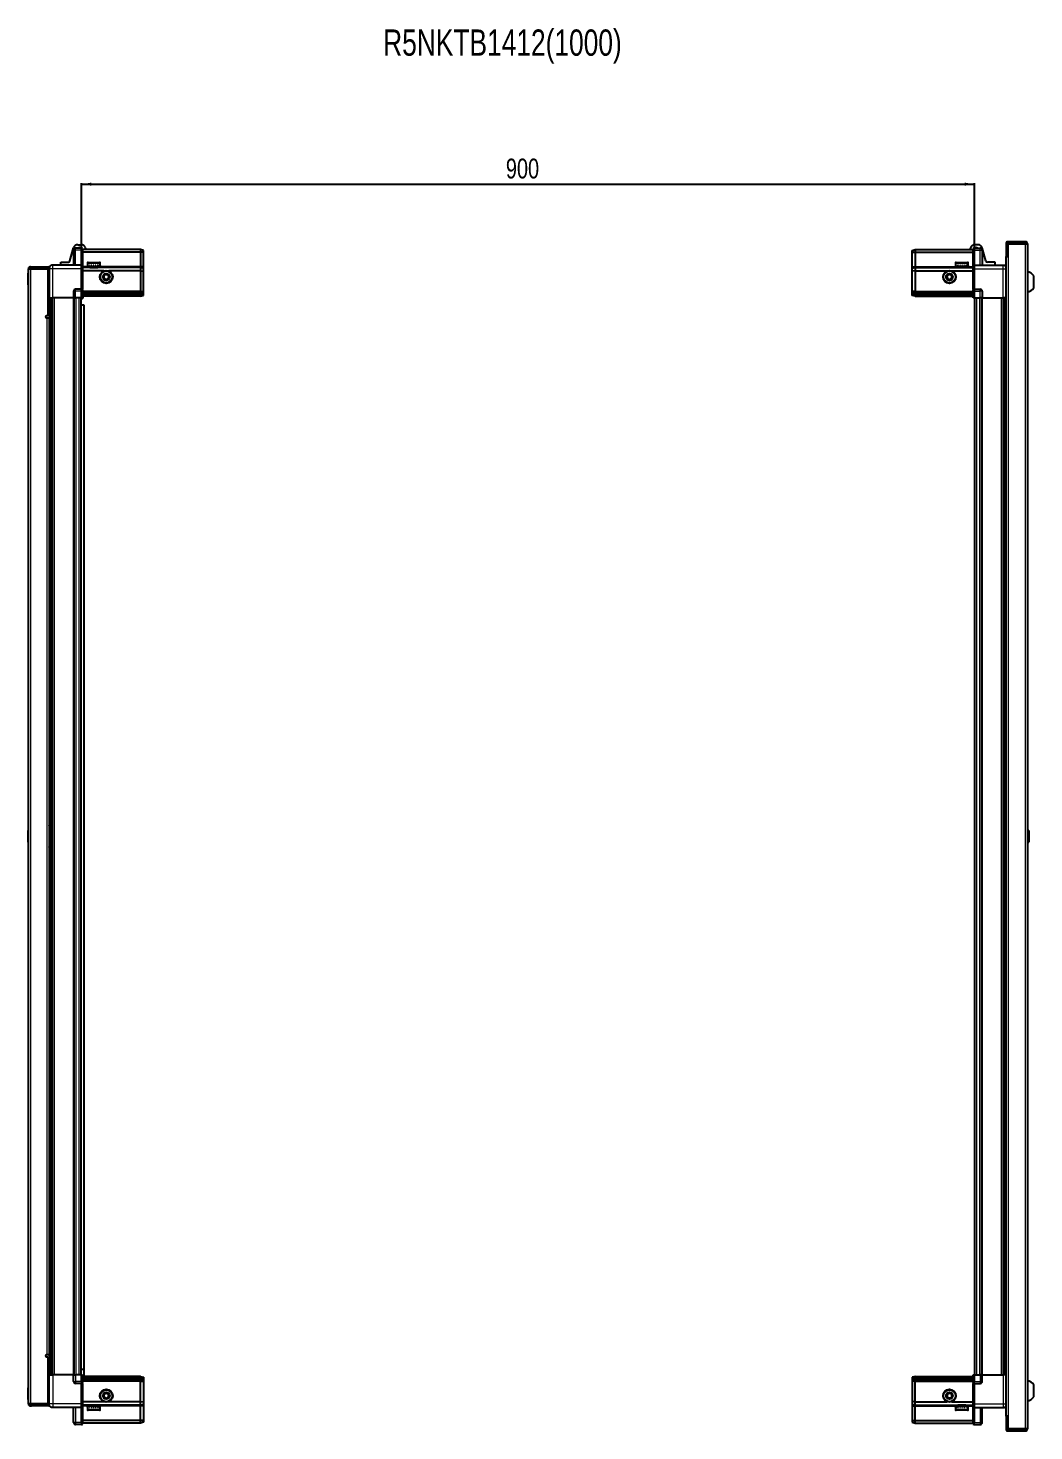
# Model space of a CAD drawing. Header units: millimetres. Extents: x 1219 to 5647, y -682 to 1991.
# Drawn here: x 3003 to 4016, y 577 to 1991 of the extents above; entities that cross this region are included whole.
import ezdxf

# ---------------------------------------------------------------- set-up
doc = ezdxf.new("R2010")
doc.units = ezdxf.units.MM
doc.layers.add('FORMAT', color=7, linetype='Continuous')
doc.styles.add('SLDTEXTSTYLE0', font='TXT', dxfattribs={"width": 0.75})
doc.dimstyles.new('SLDDIMSTYLE0', dxfattribs={"dimtxt": 20, "dimasz": 10, "dimexe": 0, "dimexo": 0.0625, "dimgap": 5, "dimtad": 2, "dimdec": 1, "dimrnd": 1e-09, "dimzin": 12, "dimdsep": 46, "dimtxsty": 'SLDTEXTSTYLE0', "dimsah": 1, "dimcen": 0.09, "dimadec": 0, "dimazin": 3, "dimtfac": 1, "dimtofl": 0, "dimtmove": 0, "dimatfit": 3, "dimfxl": 0, "dimfrac": 2, "dimtolj": 1, "dimtzin": 12, "dimarcsym": 0})

# ---------------------------------------------------------------- blocks, each defined once
blk = doc.blocks.new('_D_6')
at = {"layer": 'FORMAT'}
for p, q in [((3056.5, 1719.3), (3056.5, 1834.8)), ((3056.5, 1833.8), (3956.5, 1833.8)), ((3956.5, 1719.3), (3956.5, 1834.8))]:
    blk.add_line(p, q, dxfattribs=at)
for points in [[(3056.5, 1833.8), (3066.5, 1832.3), (3066.5, 1835.4)], [(3956.5, 1833.8), (3946.5, 1835.4), (3946.5, 1832.3)]]:
    blk.add_solid(points, dxfattribs=at)
at = {"layer": 'FORMAT', "insert": (3484.3, 1859.6), "char_height": 20, "attachment_point": 1, "style": 'SLDTEXTSTYLE0'}
blk.add_mtext('900', dxfattribs=at)

msp = doc.modelspace()

# ---------------------------------------------------------------- linework, layer by layer
at = {"color": 7, "linetype": 'Continuous', "lineweight": 25}
for p, q in [((3044.83, 1756.41), (3048.6, 1769.56)), ((3056.61, 1769.32), (3050.61, 1769.32)), ((3052.93, 1772.82), (3056.15, 1772.82)), ((3056.61, 1769.32), (3056.95, 1769.32)), ((3056.61, 1769.32), (3056.61, 1767.32)), ((3057.81, 1768.82), (3056.95, 1769.32)), ((3057.81, 1767.32), (3057.81, 1768.82)), ((3060.48, 1769.56), (3060.98, 1767.82)), ((3952.44, 1769.56), (3951.95, 1767.82)), ((3955.98, 1769.32), (3955.11, 1768.82)), ((3955.11, 1768.82), (3955.11, 1767.32)), ((3956.31, 1769.32), (3955.98, 1769.32)), ((3956.31, 1767.32), (3956.31, 1769.32)), ((3956.31, 1769.32), (3962.31, 1769.32)), ((3960, 1772.82), (3956.77, 1772.82)), ((3968.09, 1756.41), (3964.32, 1769.56)), ((3988.31, 1773.72), (3988.31, 1761.32)), ((3989.81, 1773.72), (3989.81, 1761.32)), ((3990.31, 1760.82), (3990.31, 1773.72)), ((3990.31, 1773.72), (4007.71, 1773.72)), ((4007.71, 1775.82), (3990.41, 1775.82)), ((4007.71, 1774.32), (3990.41, 1774.32)), ((4007.71, 1774.32), (4007.71, 1775.82)), ((4007.71, 1773.72), (4009.81, 1773.72)), ((4009.81, 1773.72), (4009.81, 578.92)), ((3035.66, 1752.32), (3035.66, 1755.32)), ((3035.66, 1755.32), (3043.39, 1755.32)), ((3048.61, 1767.32), (3048.61, 1752.32)), ((3056.61, 1752.52), (3056.61, 1767.32)), ((3056.61, 1752.52), (3056.61, 1767.32)), ((3116.11, 1767.82), (3057.81, 1767.82)), ((3057.81, 1767.32), (3057.81, 1752.52)), ((3116.11, 1765.32), (3057.81, 1765.32)), ((3062.61, 1754.22), (3062.61, 1751.82)), ((3063.41, 1755.02), (3070.58, 1755.02)), ((3070.58, 1755.02), (3074.81, 1755.02)), ((3075.61, 1751.82), (3075.61, 1754.22)), ((3116.11, 1767.82), (3116.11, 1765.32)), ((3119.11, 1767.02), (3116.11, 1767.82)), ((3116.11, 1765.32), (3116.11, 1750.82)), ((3119.11, 1765.17), (3116.11, 1765.32)), ((3119.11, 1765.17), (3119.11, 1767.02)), ((3119.11, 1750.82), (3119.11, 1765.17)), ((3893.81, 1767.02), (3896.81, 1767.82)), ((3893.81, 1765.17), (3893.81, 1767.02)), ((3893.81, 1765.17), (3896.81, 1765.32)), ((3893.81, 1750.82), (3893.81, 1765.17)), ((3896.81, 1767.82), (3896.81, 1765.32)), ((3896.81, 1767.82), (3955.11, 1767.82)), ((3896.81, 1765.32), (3896.81, 1750.82)), ((3896.81, 1765.32), (3955.11, 1765.32)), ((3937.31, 1754.22), (3937.31, 1751.32)), ((3938.11, 1755.02), (3949.51, 1755.02)), ((3950.31, 1751.32), (3950.31, 1754.22)), ((3955.11, 1752.52), (3955.11, 1767.32)), ((3956.31, 1767.32), (3956.31, 1752.52)), ((3964.31, 1767.32), (3964.31, 1752.32)), ((3977.26, 1755.32), (3969.53, 1755.32)), ((3977.26, 1752.32), (3977.26, 1755.32)), ((3988.21, 1760.82), (3988.21, 591.82)), ((3988.21, 1760.82), (3990.31, 1760.82)), ((3988.31, 1761.32), (3989.81, 1761.32)), ((3003.11, 1743.96), (3002.81, 1743.96)), ((3002.81, 1732.39), (3002.81, 1743.96)), ((3004.61, 1748.47), (3003.11, 1748.47)), ((3003.11, 1747.97), (3003.11, 1748.47)), ((3003.11, 604.67), (3003.11, 1747.97)), ((3005.21, 1749.07), (3005.21, 1750.57)), ((3005.21, 1750.57), (3006.11, 1750.57)), ((3005.21, 1749.07), (3006.11, 1749.07)), ((3005.21, 1748.57), (3022.61, 1748.57)), ((3006.11, 1749.07), (3006.11, 1750.57)), ((3006.11, 1750.57), (3022.61, 1750.57)), ((3006.11, 1749.07), (3022.61, 1749.07)), ((3022.61, 1749.07), (3022.61, 1750.57)), ((3024.11, 1748.57), (3022.61, 1748.57)), ((3022.61, 1748.57), (3022.61, 1701.07)), ((3024.11, 1748.32), (3024.11, 1719.32)), ((3056.61, 1752.32), (3027.61, 1752.32)), ((3056.61, 1752.32), (3056.61, 1752.52)), ((3056.61, 1752.32), (3057.81, 1752.32)), ((3056.61, 1748.32), (3056.61, 1752.32)), ((3056.61, 1728.02), (3056.61, 1748.32)), ((3057.81, 1752.52), (3057.81, 1752.32)), ((3057.81, 1752.32), (3057.81, 1748.32)), ((3116.11, 1749.82), (3057.81, 1749.82)), ((3057.81, 1748.32), (3057.81, 1728.02)), ((3079.11, 1746.32), (3057.81, 1746.32)), ((3062.61, 1751.82), (3062.61, 1751.32)), ((3062.61, 1751.32), (3062.75, 1751.32)), ((3062.94, 1751.82), (3062.75, 1751.82)), ((3062.75, 1751.82), (3062.75, 1751.32)), ((3062.75, 1751.32), (3062.94, 1751.32)), ((3062.94, 1751.82), (3062.94, 1751.32)), ((3062.94, 1751.32), (3063.46, 1751.32)), ((3063.86, 1751.82), (3063.46, 1751.82)), ((3063.46, 1751.82), (3063.46, 1751.32)), ((3063.46, 1751.32), (3063.86, 1751.32)), ((3063.86, 1751.82), (3063.86, 1751.32)), ((3063.86, 1751.32), (3064.73, 1751.32)), ((3064.71, 1751.32), (3064.71, 1751.22)), ((3064.71, 1751.22), (3073.51, 1751.22)), ((3065.31, 1751.82), (3064.73, 1751.82)), ((3064.73, 1751.82), (3064.73, 1751.32)), ((3064.73, 1751.32), (3065.31, 1751.32)), ((3065.11, 1750.82), (3065.8, 1750.34)), ((3065.11, 1750.82), (3070.14, 1750.82)), ((3065.8, 1750.34), (3065.11, 1749.86)), ((3065.11, 1749.86), (3065.11, 1749.82)), ((3065.11, 1749.86), (3070.14, 1749.86)), ((3065.31, 1751.82), (3065.31, 1751.32)), ((3065.31, 1751.32), (3066.43, 1751.32)), ((3065.8, 1750.34), (3069.96, 1750.34)), ((3067.12, 1751.82), (3066.43, 1751.82)), ((3066.43, 1751.82), (3066.43, 1751.32)), ((3066.43, 1751.32), (3067.12, 1751.32)), ((3067.12, 1751.82), (3067.12, 1751.32)), ((3067.12, 1751.32), (3068.39, 1751.32)), ((3069.13, 1751.82), (3068.39, 1751.82)), ((3068.39, 1751.82), (3068.39, 1751.32)), ((3068.39, 1751.32), (3068.63, 1751.32)), ((3068.63, 1751.82), (3068.63, 1751.32)), ((3069.12, 1751.82), (3069.12, 1751.32)), ((3069.12, 1751.32), (3069.13, 1751.32)), ((3069.13, 1751.82), (3069.13, 1751.32)), ((3069.13, 1751.32), (3070.43, 1751.32)), ((3069.96, 1750.34), (3072.42, 1750.34)), ((3070.14, 1750.82), (3073.11, 1750.82)), ((3070.14, 1749.86), (3073.11, 1749.86)), ((3071.14, 1751.82), (3070.43, 1751.82)), ((3070.43, 1751.82), (3070.43, 1751.32)), ((3070.48, 1751.82), (3070.48, 1751.32)), ((3070.48, 1751.32), (3071.14, 1751.32)), ((3071.14, 1751.82), (3071.14, 1751.32)), ((3071.14, 1751.32), (3072.33, 1751.32)), ((3072.95, 1751.82), (3072.33, 1751.82)), ((3072.33, 1751.82), (3072.33, 1751.32)), ((3072.33, 1751.32), (3072.95, 1751.32)), ((3072.42, 1750.34), (3073.11, 1750.82)), ((3073.11, 1749.86), (3072.42, 1750.34)), ((3072.95, 1751.82), (3072.95, 1751.32)), ((3072.95, 1751.32), (3073.92, 1751.32)), ((3073.11, 1749.82), (3073.11, 1749.86)), ((3073.51, 1751.22), (3073.51, 1751.32)), ((3074.38, 1751.82), (3073.92, 1751.82)), ((3073.92, 1751.82), (3073.92, 1751.32)), ((3073.92, 1751.32), (3074.38, 1751.32)), ((3074.38, 1751.82), (3074.38, 1751.32)), ((3074.38, 1751.32), (3075.03, 1751.32)), ((3075.3, 1751.82), (3075.03, 1751.82)), ((3075.03, 1751.82), (3075.03, 1751.32)), ((3075.03, 1751.32), (3075.3, 1751.32)), ((3075.3, 1751.82), (3075.3, 1751.32)), ((3075.3, 1751.32), (3075.57, 1751.32)), ((3075.61, 1751.82), (3075.57, 1751.82)), ((3075.57, 1751.82), (3075.57, 1751.32)), ((3075.57, 1751.32), (3075.61, 1751.32)), ((3075.61, 1751.82), (3075.61, 1751.32)), ((3116.11, 1746.32), (3084.11, 1746.32)), ((3116.11, 1750.82), (3116.11, 1749.82)), ((3116.11, 1749.82), (3116.11, 1746.32)), ((3119.11, 1749.02), (3116.11, 1749.82)), ((3116.11, 1746.32), (3116.11, 1725.82)), ((3116.11, 1746.32), (3119.11, 1745.99)), ((3119.11, 1749.02), (3119.11, 1750.82)), ((3119.11, 1745.99), (3119.11, 1749.02)), ((3119.11, 1725.82), (3119.11, 1745.99)), ((3893.81, 1749.02), (3893.81, 1750.82)), ((3893.81, 1749.02), (3896.81, 1749.82)), ((3893.81, 1745.99), (3893.81, 1749.02)), ((3896.81, 1746.32), (3893.81, 1745.99)), ((3893.81, 1725.82), (3893.81, 1745.99)), ((3896.81, 1750.82), (3896.81, 1749.82)), ((3896.81, 1749.82), (3896.81, 1746.32)), ((3896.81, 1749.82), (3955.11, 1749.82)), ((3896.81, 1746.32), (3896.81, 1725.82)), ((3896.81, 1746.32), (3928.81, 1746.32)), ((3933.81, 1746.32), (3955.11, 1746.32)), ((3937.31, 1751.32), (3937.35, 1751.32)), ((3937.47, 1751.82), (3937.35, 1751.82)), ((3937.35, 1751.82), (3937.35, 1751.32)), ((3937.35, 1751.32), (3937.47, 1751.32)), ((3937.47, 1751.82), (3937.47, 1751.32)), ((3937.47, 1751.32), (3937.88, 1751.32)), ((3938.22, 1751.82), (3937.88, 1751.82)), ((3937.88, 1751.82), (3937.88, 1751.32)), ((3937.88, 1751.32), (3938.22, 1751.32)), ((3938.22, 1751.82), (3938.22, 1751.32)), ((3938.22, 1751.32), (3938.99, 1751.32)), ((3939.52, 1751.82), (3938.99, 1751.82)), ((3938.99, 1751.82), (3938.99, 1751.32)), ((3938.99, 1751.32), (3939.52, 1751.32)), ((3939.41, 1751.32), (3939.41, 1751.22)), ((3939.41, 1751.22), (3948.21, 1751.22)), ((3939.52, 1751.82), (3939.52, 1751.32)), ((3939.52, 1751.32), (3940.57, 1751.32)), ((3939.81, 1750.82), (3940.5, 1750.34)), ((3939.81, 1750.82), (3947.81, 1750.82)), ((3940.5, 1750.34), (3939.81, 1749.86)), ((3939.81, 1749.86), (3939.81, 1749.82)), ((3939.81, 1749.86), (3947.81, 1749.86)), ((3940.5, 1750.34), (3947.12, 1750.34)), ((3941.23, 1751.82), (3940.57, 1751.82)), ((3940.57, 1751.82), (3940.57, 1751.32)), ((3940.57, 1751.32), (3941.23, 1751.32)), ((3941.23, 1751.82), (3941.23, 1751.32)), ((3941.23, 1751.32), (3942.47, 1751.32)), ((3943.2, 1751.82), (3942.47, 1751.82)), ((3942.47, 1751.82), (3942.47, 1751.32)), ((3942.47, 1751.32), (3942.91, 1751.32)), ((3942.91, 1751.82), (3942.91, 1751.32)), ((3943.2, 1751.82), (3943.2, 1751.32)), ((3943.2, 1751.32), (3944.5, 1751.32)), ((3945.23, 1751.82), (3944.5, 1751.82)), ((3944.5, 1751.82), (3944.5, 1751.32)), ((3944.77, 1751.82), (3944.77, 1751.32)), ((3944.77, 1751.32), (3945.23, 1751.32)), ((3945.23, 1751.82), (3945.23, 1751.32)), ((3945.23, 1751.32), (3946.47, 1751.32)), ((3947.12, 1751.82), (3946.47, 1751.82)), ((3946.47, 1751.82), (3946.47, 1751.32)), ((3946.47, 1751.32), (3947.12, 1751.32)), ((3947.12, 1751.82), (3947.12, 1751.32)), ((3947.12, 1751.32), (3948.17, 1751.32)), ((3947.12, 1750.34), (3947.81, 1750.82)), ((3947.81, 1749.86), (3947.12, 1750.34)), ((3947.81, 1749.82), (3947.81, 1749.86)), ((3948.69, 1751.82), (3948.17, 1751.82)), ((3948.17, 1751.82), (3948.17, 1751.32)), ((3948.17, 1751.32), (3948.69, 1751.32)), ((3948.21, 1751.22), (3948.21, 1751.32)), ((3948.69, 1751.82), (3948.69, 1751.32)), ((3948.69, 1751.32), (3949.45, 1751.32)), ((3949.78, 1751.82), (3949.45, 1751.82)), ((3949.45, 1751.82), (3949.45, 1751.32)), ((3949.45, 1751.32), (3949.78, 1751.32)), ((3949.78, 1751.82), (3949.78, 1751.32)), ((3949.78, 1751.32), (3950.17, 1751.32)), ((3950.28, 1751.82), (3950.17, 1751.82)), ((3950.17, 1751.82), (3950.17, 1751.32)), ((3950.17, 1751.32), (3950.28, 1751.32)), ((3950.28, 1751.82), (3950.28, 1751.32)), ((3950.28, 1751.32), (3950.31, 1751.32)), ((3955.11, 1752.32), (3955.11, 1752.52)), ((3956.31, 1752.32), (3955.11, 1752.32)), ((3955.11, 1748.32), (3955.11, 1752.32)), ((3955.11, 1728.02), (3955.11, 1748.32)), ((3956.31, 1752.52), (3956.31, 1752.32)), ((3956.31, 1752.32), (3956.31, 1748.32)), ((3956.31, 1752.32), (3985.31, 1752.32)), ((3956.31, 1748.32), (3956.31, 1728.02)), ((4016.41, 1729.32), (4016.41, 1741.32)), ((3002.81, 1732.39), (3003.11, 1732.39)), ((3048.61, 1725.82), (3048.61, 1719.32)), ((3056.61, 1727.82), (3050.61, 1727.82)), ((3056.61, 1727.82), (3056.61, 1728.02)), ((3056.61, 1727.82), (3056.61, 1725.82)), ((3056.61, 1727.82), (3057.81, 1727.82)), ((3056.61, 1719.32), (3056.61, 1725.82)), ((3056.61, 1719.32), (3056.61, 1725.82)), ((3056.95, 1719.32), (3056.95, 1725.82)), ((3057.81, 1728.02), (3057.81, 1727.82)), ((3057.81, 1727.15), (3057.81, 1727.82)), ((3057.81, 1727.15), (3057.81, 1719.32)), ((3116.11, 1725.82), (3116.11, 1724.82)), ((3119.11, 1724.02), (3119.11, 1725.82)), ((3893.81, 1724.02), (3893.81, 1725.82)), ((3896.81, 1725.82), (3896.81, 1724.82)), ((3955.11, 1727.82), (3955.11, 1728.02)), ((3956.31, 1727.82), (3955.11, 1727.82)), ((3955.11, 1727.82), (3955.11, 1727.15)), ((3955.11, 1719.32), (3955.11, 1727.15)), ((3955.98, 1725.82), (3955.98, 1719.32)), ((3956.31, 1728.02), (3956.31, 1727.82)), ((3956.31, 1725.82), (3956.31, 1727.82)), ((3956.31, 1727.82), (3962.31, 1727.82)), ((3956.31, 1725.82), (3956.31, 1727.82)), ((3956.31, 1725.82), (3956.31, 1719.32)), ((3964.31, 1725.82), (3964.31, 1719.32)), ((3022.61, 1722.07), (3024.11, 1722.07)), ((3024.11, 1719.32), (3022.61, 1719.32)), ((3024.76, 633.32), (3024.76, 1719.32)), ((3026.55, 1719.32), (3026.55, 633.32)), ((3026.59, 1719.32), (3026.59, 633.32)), ((3048.61, 1719.32), (3027.61, 1719.32)), ((3048.61, 1719.32), (3050.61, 1719.32)), ((3049.26, 633.32), (3049.26, 1719.32)), ((3056.61, 1719.32), (3050.61, 1719.32)), ((3056.46, 633.32), (3056.46, 1719.32)), ((3056.46, 1712.32), (3058.96, 1712.32)), ((3056.61, 1719.32), (3056.95, 1719.32)), ((3056.61, 1719.32), (3056.61, 1719.32)), ((3057.81, 1719.32), (3056.95, 1719.32)), ((3056.95, 1719.32), (3056.95, 1719.32)), ((3116.11, 1724.82), (3057.81, 1724.82)), ((3116.11, 1723.82), (3057.81, 1723.82)), ((3116.11, 1722.32), (3057.81, 1722.32)), ((3116.11, 1720.82), (3057.81, 1720.82)), ((3058.96, 1712.32), (3058.96, 638.82)), ((3116.11, 1724.82), (3116.11, 1723.82)), ((3116.11, 1724.82), (3119.11, 1724.02)), ((3116.11, 1723.82), (3116.11, 1722.32)), ((3116.11, 1723.82), (3119.11, 1723.28)), ((3116.11, 1722.32), (3119.11, 1722.78)), ((3116.11, 1722.32), (3116.11, 1720.82)), ((3116.11, 1720.82), (3119.11, 1721.63)), ((3119.11, 1723.28), (3119.11, 1724.02)), ((3119.11, 1722.78), (3119.11, 1723.28)), ((3119.11, 1721.63), (3119.11, 1722.78)), ((3896.81, 1724.82), (3893.81, 1724.02)), ((3893.81, 1723.28), (3893.81, 1724.02)), ((3896.81, 1723.82), (3893.81, 1723.28)), ((3893.81, 1722.78), (3893.81, 1723.28)), ((3893.81, 1721.63), (3893.81, 1722.78)), ((3896.81, 1722.32), (3893.81, 1722.78)), ((3896.81, 1720.82), (3893.81, 1721.63)), ((3896.81, 1724.82), (3896.81, 1723.82)), ((3896.81, 1724.82), (3955.11, 1724.82)), ((3896.81, 1723.82), (3896.81, 1722.32)), ((3896.81, 1723.82), (3955.11, 1723.82)), ((3896.81, 1722.32), (3955.11, 1722.32)), ((3896.81, 1722.32), (3896.81, 1720.82)), ((3896.81, 1720.82), (3955.11, 1720.82)), ((3955.98, 1719.32), (3955.11, 1719.32)), ((3956.31, 1719.32), (3955.98, 1719.32)), ((3956.31, 1719.32), (3962.31, 1719.32)), ((3956.46, 1719.32), (3956.46, 633.32)), ((3964.31, 1719.32), (3962.31, 1719.32)), ((3963.66, 1719.32), (3963.66, 633.32)), ((3964.31, 1719.32), (3985.31, 1719.32)), ((3986.33, 633.32), (3986.33, 1719.32)), ((3986.37, 633.32), (3986.37, 1719.32)), ((3988.16, 1719.32), (3988.16, 633.32)), ((3022.61, 1701.07), (3021.26, 1701.07)), ((3021.26, 1699.07), (3022.01, 1699.07)), ((3022.01, 1699.07), (3024.11, 1699.07)), ((3024.11, 1699.07), (3024.11, 653.57)), ((3003.11, 1182.11), (3002.81, 1182.11)), ((3002.81, 1170.54), (3002.81, 1182.11)), ((3024.61, 1185.82), (3024.61, 1166.82)), ((4010.8, 1182.11), (4009.81, 1181.12)), ((4011.31, 1182.11), (4010.8, 1182.11)), ((4010.8, 1182.11), (4010.8, 1170.54)), ((4011.31, 1182.11), (4011.31, 1170.54)), ((3002.81, 1170.54), (3003.11, 1170.54)), ((4009.81, 1171.52), (4010.8, 1170.54)), ((4010.8, 1170.54), (4011.31, 1170.54)), ((3022.01, 653.57), (3021.26, 653.57)), ((3021.26, 651.57), (3022.61, 651.57)), ((3024.11, 653.57), (3022.01, 653.57)), ((3022.61, 651.57), (3022.61, 604.07)), ((3058.96, 638.82), (3056.46, 638.82)), ((3058.96, 638.82), (3058.96, 631.82)), ((3024.11, 633.32), (3022.61, 633.32)), ((3024.11, 630.57), (3022.61, 630.57)), ((3024.11, 604.32), (3024.11, 633.32)), ((3048.61, 633.32), (3027.61, 633.32)), ((3048.61, 626.82), (3048.61, 633.32)), ((3048.61, 633.32), (3050.61, 633.32)), ((3056.61, 633.32), (3050.61, 633.32)), ((3056.61, 624.82), (3050.61, 624.82)), ((3056.61, 626.82), (3056.61, 633.32)), ((3056.61, 633.32), (3056.95, 633.32)), ((3056.61, 626.82), (3056.61, 624.82)), ((3056.61, 626.82), (3056.61, 624.82)), ((3056.61, 624.82), (3057.81, 624.82)), ((3056.61, 624.62), (3056.61, 624.82)), ((3056.61, 604.32), (3056.61, 624.62)), ((3056.95, 626.82), (3056.95, 633.32)), ((3056.95, 633.32), (3057.81, 633.32)), ((3057.81, 633.32), (3057.81, 625.5)), ((3116.11, 631.82), (3057.81, 631.82)), ((3116.11, 630.32), (3057.81, 630.32)), ((3116.11, 628.82), (3057.81, 628.82)), ((3116.11, 627.82), (3057.81, 627.82)), ((3057.81, 624.82), (3057.81, 625.5)), ((3057.81, 624.82), (3057.81, 624.62)), ((3057.81, 624.62), (3057.81, 604.32)), ((3116.11, 630.32), (3116.11, 631.82)), ((3116.11, 631.82), (3119.11, 631.02)), ((3116.11, 628.82), (3116.11, 630.32)), ((3116.11, 630.32), (3119.11, 629.87)), ((3116.11, 628.82), (3119.11, 629.37)), ((3116.11, 627.82), (3116.11, 628.82)), ((3116.11, 627.82), (3119.11, 628.63)), ((3116.11, 626.82), (3116.11, 627.82)), ((3116.11, 606.32), (3116.11, 626.82)), ((3119.11, 631.02), (3119.11, 629.87)), ((3119.11, 629.87), (3119.11, 629.37)), ((3119.11, 629.37), (3119.11, 628.63)), ((3119.11, 628.63), (3119.11, 626.82)), ((3119.11, 626.82), (3119.11, 606.66)), ((3896.81, 631.82), (3893.81, 631.02)), ((3893.81, 631.02), (3893.81, 629.87)), ((3896.81, 630.32), (3893.81, 629.87)), ((3893.81, 629.87), (3893.81, 629.37)), ((3896.81, 628.82), (3893.81, 629.37)), ((3893.81, 629.37), (3893.81, 628.63)), ((3896.81, 627.82), (3893.81, 628.63)), ((3893.81, 628.63), (3893.81, 626.82)), ((3893.81, 626.82), (3893.81, 606.66)), ((3896.81, 630.32), (3896.81, 631.82)), ((3896.81, 631.82), (3955.11, 631.82)), ((3896.81, 628.82), (3896.81, 630.32)), ((3896.81, 630.32), (3955.11, 630.32)), ((3896.81, 628.82), (3955.11, 628.82)), ((3896.81, 627.82), (3896.81, 628.82)), ((3896.81, 627.82), (3955.11, 627.82)), ((3896.81, 626.82), (3896.81, 627.82)), ((3896.81, 606.32), (3896.81, 626.82)), ((3955.11, 625.5), (3955.11, 633.32)), ((3955.11, 633.32), (3955.98, 633.32)), ((3955.11, 625.5), (3955.11, 624.82)), ((3956.31, 624.82), (3955.11, 624.82)), ((3955.11, 624.62), (3955.11, 624.82)), ((3955.11, 604.32), (3955.11, 624.62)), ((3955.98, 633.32), (3955.98, 633.32)), ((3955.98, 633.32), (3955.98, 626.82)), ((3956.31, 633.32), (3955.98, 633.32)), ((3956.31, 633.32), (3956.31, 626.82)), ((3956.31, 633.32), (3956.31, 633.32)), ((3956.31, 633.32), (3956.31, 626.82)), ((3956.31, 633.32), (3962.31, 633.32)), ((3956.31, 624.82), (3956.31, 626.82)), ((3956.31, 624.82), (3956.31, 624.62)), ((3956.31, 624.82), (3962.31, 624.82)), ((3956.31, 624.62), (3956.31, 604.32)), ((3964.31, 633.32), (3962.31, 633.32)), ((3964.31, 626.82), (3964.31, 633.32)), ((3964.31, 633.32), (3985.31, 633.32)), ((4016.41, 611.32), (4016.41, 623.32)), ((3003.11, 620.26), (3002.81, 620.26)), ((3002.81, 610.58), (3002.81, 620.26)), ((3002.81, 608.69), (3002.81, 610.58)), ((3002.81, 608.69), (3003.11, 608.69)), ((3003.11, 604.17), (3003.11, 604.67)), ((3004.61, 604.17), (3003.11, 604.17)), ((3022.61, 604.07), (3005.21, 604.07)), ((3005.21, 603.57), (3005.21, 602.07)), ((3005.21, 603.57), (3006.11, 603.57)), ((3005.21, 602.07), (3006.11, 602.07)), ((3006.11, 603.57), (3006.11, 602.07)), ((3022.61, 603.57), (3006.11, 603.57)), ((3022.61, 602.07), (3006.11, 602.07)), ((3022.61, 604.07), (3024.11, 604.07)), ((3022.61, 603.57), (3022.61, 602.07)), ((3056.61, 600.32), (3027.61, 600.32)), ((3048.61, 585.32), (3048.61, 600.32)), ((3056.61, 600.32), (3056.61, 604.32)), ((3056.61, 600.32), (3057.81, 600.32)), ((3056.61, 600.12), (3056.61, 600.32)), ((3056.61, 585.32), (3056.61, 600.12)), ((3079.11, 606.32), (3057.81, 606.32)), ((3057.81, 604.32), (3057.81, 600.32)), ((3116.11, 602.82), (3057.81, 602.82)), ((3057.81, 600.32), (3057.81, 600.12)), ((3057.81, 600.12), (3057.81, 585.32)), ((3062.61, 601.32), (3062.61, 598.42)), ((3062.71, 601.32), (3062.61, 601.32)), ((3062.71, 600.82), (3062.71, 601.32)), ((3062.87, 601.32), (3062.71, 601.32)), ((3062.71, 600.82), (3062.87, 600.82)), ((3062.87, 600.82), (3062.87, 601.32)), ((3063.36, 601.32), (3062.87, 601.32)), ((3063.36, 600.82), (3063.36, 601.32)), ((3063.75, 601.32), (3063.36, 601.32)), ((3063.36, 600.82), (3063.75, 600.82)), ((3063.56, 597.62), (3063.41, 597.62)), ((3074.81, 597.62), (3063.56, 597.62)), ((3063.75, 600.82), (3063.75, 601.32)), ((3064.58, 601.32), (3063.75, 601.32)), ((3064.58, 600.82), (3064.58, 601.32)), ((3065.14, 601.32), (3064.58, 601.32)), ((3064.58, 600.82), (3065.14, 600.82)), ((3064.71, 601.42), (3064.71, 601.32)), ((3070.11, 601.42), (3064.71, 601.42)), ((3065.11, 602.82), (3065.11, 602.79)), ((3065.11, 602.79), (3065.8, 602.31)), ((3065.22, 602.79), (3065.11, 602.79)), ((3065.8, 602.31), (3065.11, 601.82)), ((3065.22, 601.82), (3065.11, 601.82)), ((3065.14, 600.82), (3065.14, 601.32)), ((3066.25, 601.32), (3065.14, 601.32)), ((3073.11, 602.79), (3065.22, 602.79)), ((3073.11, 601.82), (3065.22, 601.82)), ((3065.89, 602.31), (3065.8, 602.31)), ((3072.42, 602.31), (3065.89, 602.31)), ((3066.25, 600.82), (3066.25, 601.32)), ((3066.93, 601.32), (3066.25, 601.32)), ((3066.25, 600.82), (3066.93, 600.82)), ((3066.93, 600.82), (3066.93, 601.32)), ((3068.19, 601.32), (3066.93, 601.32)), ((3068.19, 600.82), (3068.19, 601.32)), ((3068.49, 601.32), (3068.19, 601.32)), ((3068.19, 600.82), (3068.93, 600.82)), ((3068.49, 600.82), (3068.49, 601.32)), ((3068.93, 600.82), (3068.93, 601.32)), ((3070.22, 601.32), (3068.93, 601.32)), ((3073.51, 601.42), (3070.11, 601.42)), ((3070.22, 600.82), (3070.22, 601.32)), ((3070.22, 600.82), (3070.94, 600.82)), ((3070.35, 600.82), (3070.35, 601.32)), ((3070.94, 601.32), (3070.35, 601.32)), ((3070.94, 600.82), (3070.94, 601.32)), ((3072.15, 601.32), (3070.94, 601.32)), ((3072.15, 600.82), (3072.15, 601.32)), ((3072.78, 601.32), (3072.15, 601.32)), ((3072.15, 600.82), (3072.78, 600.82)), ((3072.42, 602.31), (3073.11, 602.79)), ((3073.11, 601.82), (3072.42, 602.31)), ((3072.78, 600.82), (3072.78, 601.32)), ((3073.78, 601.32), (3072.78, 601.32)), ((3073.11, 602.79), (3073.11, 602.82)), ((3073.51, 601.32), (3073.51, 601.42)), ((3073.78, 600.82), (3073.78, 601.32)), ((3074.26, 601.32), (3073.78, 601.32)), ((3073.78, 600.82), (3074.26, 600.82)), ((3074.26, 600.82), (3074.26, 601.32)), ((3074.95, 601.32), (3074.26, 601.32)), ((3074.95, 600.82), (3074.95, 601.32)), ((3075.23, 601.32), (3074.95, 601.32)), ((3074.95, 600.82), (3075.23, 600.82)), ((3075.23, 600.82), (3075.23, 601.32)), ((3075.55, 601.32), (3075.23, 601.32)), ((3075.55, 600.82), (3075.55, 601.32)), ((3075.61, 601.32), (3075.55, 601.32)), ((3075.55, 600.82), (3075.61, 600.82)), ((3075.61, 598.42), (3075.61, 601.32)), ((3075.61, 600.82), (3075.61, 601.32)), ((3075.61, 601.32), (3075.61, 601.32)), ((3116.11, 606.32), (3084.11, 606.32)), ((3116.11, 606.32), (3119.11, 606.66)), ((3116.11, 602.82), (3116.11, 606.32)), ((3119.11, 603.63), (3116.11, 602.82)), ((3116.11, 601.82), (3116.11, 602.82)), ((3116.11, 587.32), (3116.11, 601.82)), ((3119.11, 606.66), (3119.11, 603.63)), ((3119.11, 603.63), (3119.11, 601.82)), ((3119.11, 601.82), (3119.11, 587.48)), ((3896.81, 606.32), (3893.81, 606.66)), ((3893.81, 606.66), (3893.81, 603.63)), ((3893.81, 603.63), (3896.81, 602.82)), ((3893.81, 603.63), (3893.81, 601.82)), ((3893.81, 601.82), (3893.81, 587.48)), ((3896.81, 606.32), (3928.81, 606.32)), ((3896.81, 602.82), (3896.81, 606.32)), ((3896.81, 602.82), (3955.11, 602.82)), ((3896.81, 601.82), (3896.81, 602.82)), ((3896.81, 587.32), (3896.81, 601.82)), ((3933.81, 606.32), (3955.11, 606.32)), ((3937.31, 601.32), (3937.31, 598.42)), ((3937.33, 601.32), (3937.31, 601.32)), ((3937.33, 600.82), (3937.33, 601.32)), ((3937.43, 601.32), (3937.33, 601.32)), ((3937.33, 600.82), (3937.43, 600.82)), ((3937.43, 600.82), (3937.43, 601.32)), ((3937.8, 601.32), (3937.43, 601.32)), ((3937.8, 600.82), (3937.8, 601.32)), ((3938.12, 601.32), (3937.8, 601.32)), ((3937.8, 600.82), (3938.12, 600.82)), ((3949.51, 597.62), (3938.11, 597.62)), ((3938.12, 600.82), (3938.12, 601.32)), ((3938.86, 601.32), (3938.12, 601.32)), ((3938.86, 600.82), (3938.86, 601.32)), ((3939.37, 601.32), (3938.86, 601.32)), ((3938.86, 600.82), (3939.37, 600.82)), ((3939.37, 600.82), (3939.37, 601.32)), ((3940.4, 601.32), (3939.37, 601.32)), ((3939.41, 601.42), (3939.41, 601.32)), ((3948.21, 601.42), (3939.41, 601.42)), ((3939.81, 602.82), (3939.81, 602.79)), ((3939.81, 602.79), (3940.5, 602.31)), ((3947.81, 602.79), (3939.81, 602.79)), ((3940.5, 602.31), (3939.81, 601.82)), ((3947.81, 601.82), (3939.81, 601.82)), ((3940.4, 600.82), (3940.4, 601.32)), ((3941.05, 601.32), (3940.4, 601.32)), ((3940.4, 600.82), (3941.05, 600.82)), ((3947.12, 602.31), (3940.5, 602.31)), ((3941.05, 600.82), (3941.05, 601.32)), ((3942.28, 601.32), (3941.05, 601.32)), ((3942.28, 600.82), (3942.28, 601.32)), ((3942.77, 601.32), (3942.28, 601.32)), ((3942.28, 600.82), (3943, 600.82)), ((3942.77, 600.82), (3942.77, 601.32)), ((3943, 600.82), (3943, 601.32)), ((3944.3, 601.32), (3943, 601.32)), ((3944.3, 600.82), (3944.3, 601.32)), ((3944.3, 600.82), (3945.04, 600.82)), ((3944.64, 600.82), (3944.64, 601.32)), ((3945.04, 601.32), (3944.64, 601.32)), ((3945.04, 600.82), (3945.04, 601.32)), ((3946.28, 601.32), (3945.04, 601.32)), ((3946.28, 600.82), (3946.28, 601.32)), ((3946.95, 601.32), (3946.28, 601.32)), ((3946.28, 600.82), (3946.95, 600.82)), ((3946.95, 600.82), (3946.95, 601.32)), ((3948.02, 601.32), (3946.95, 601.32)), ((3947.12, 602.31), (3947.81, 602.79)), ((3947.81, 601.82), (3947.12, 602.31)), ((3947.81, 602.79), (3947.81, 602.82)), ((3948.02, 600.82), (3948.02, 601.32)), ((3948.55, 601.32), (3948.02, 601.32)), ((3948.02, 600.82), (3948.55, 600.82)), ((3948.21, 601.32), (3948.21, 601.42)), ((3948.55, 600.82), (3948.55, 601.32)), ((3949.34, 601.32), (3948.55, 601.32)), ((3949.34, 600.82), (3949.34, 601.32)), ((3949.7, 601.32), (3949.34, 601.32)), ((3949.34, 600.82), (3949.7, 600.82)), ((3949.7, 600.82), (3949.7, 601.32)), ((3950.13, 601.32), (3949.7, 601.32)), ((3950.13, 600.82), (3950.13, 601.32)), ((3950.26, 601.32), (3950.13, 601.32)), ((3950.13, 600.82), (3950.26, 600.82)), ((3950.26, 600.82), (3950.26, 601.32)), ((3950.31, 601.32), (3950.26, 601.32)), ((3950.31, 598.42), (3950.31, 601.32)), ((3955.11, 600.32), (3955.11, 604.32)), ((3956.31, 600.32), (3955.11, 600.32)), ((3955.11, 600.12), (3955.11, 600.32)), ((3955.11, 585.32), (3955.11, 600.12)), ((3956.31, 604.32), (3956.31, 600.32)), ((3956.31, 600.32), (3956.31, 600.12)), ((3956.31, 600.32), (3985.31, 600.32)), ((3956.31, 600.12), (3956.31, 585.32)), ((3956.31, 600.12), (3956.31, 585.32)), ((3964.31, 585.32), (3964.31, 600.32)), ((3056.61, 583.32), (3050.61, 583.32)), ((3056.61, 585.32), (3056.61, 583.32)), ((3056.61, 583.32), (3056.95, 583.32)), ((3056.61, 583.32), (3056.61, 583.32)), ((3056.61, 583.32), (3056.95, 583.32)), ((3056.95, 583.32), (3057.81, 583.82)), ((3056.95, 583.32), (3057.81, 583.82)), ((3116.11, 587.32), (3057.81, 587.32)), ((3057.81, 583.82), (3057.81, 585.32)), ((3116.11, 584.82), (3057.81, 584.82)), ((3119.11, 587.48), (3116.11, 587.32)), ((3116.11, 584.82), (3116.11, 587.32)), ((3119.11, 585.63), (3116.11, 584.82)), ((3119.11, 587.48), (3119.11, 585.63)), ((3893.81, 587.48), (3896.81, 587.32)), ((3893.81, 587.48), (3893.81, 585.63)), ((3893.81, 585.63), (3896.81, 584.82)), ((3896.81, 587.32), (3955.11, 587.32)), ((3896.81, 584.82), (3896.81, 587.32)), ((3896.81, 584.82), (3955.11, 584.82)), ((3955.11, 585.32), (3955.11, 583.82)), ((3955.11, 583.82), (3955.98, 583.32)), ((3956.31, 583.32), (3955.98, 583.32)), ((3956.31, 583.32), (3956.31, 585.32)), ((3956.31, 583.32), (3962.31, 583.32)), ((3990.31, 591.82), (3988.21, 591.82)), ((3988.31, 591.32), (3989.81, 591.32)), ((3988.31, 591.32), (3988.31, 578.92)), ((3989.81, 591.32), (3989.81, 578.92)), ((3990.31, 578.92), (3990.31, 591.82)), ((4007.71, 578.92), (3990.31, 578.92)), ((3990.41, 578.32), (4007.71, 578.32)), ((3990.41, 576.82), (4007.71, 576.82)), ((4009.81, 578.92), (4007.71, 578.92)), ((4007.71, 578.32), (4007.71, 576.82))]:
    msp.add_line(p, q, dxfattribs=at)
at = {"color": 8, "linetype": 'Continuous', "lineweight": 18}
for p, q in [((3050.61, 1767.32), (3050.61, 1769.32)), ((3962.31, 1767.32), (3962.31, 1769.32)), ((3989.81, 1773.72), (3988.31, 1773.72)), ((3990.41, 1774.32), (3990.41, 1775.82)), ((4007.71, 1773.72), (4007.71, 578.92)), ((3050.61, 1767.32), (3048.61, 1767.32)), ((3050.61, 1752.32), (3050.61, 1767.32)), ((3056.61, 1767.32), (3050.61, 1767.32)), ((3056.61, 1767.32), (3057.81, 1767.32)), ((3062.61, 1754.22), (3070.78, 1754.22)), ((3070.78, 1754.22), (3075.61, 1754.22)), ((3937.31, 1754.22), (3950.31, 1754.22)), ((3956.31, 1767.32), (3955.11, 1767.32)), ((3956.31, 1767.32), (3962.31, 1767.32)), ((3962.31, 1752.32), (3962.31, 1767.32)), ((3962.31, 1767.32), (3964.31, 1767.32)), ((3990.31, 1760.82), (3990.31, 591.82)), ((3005.21, 1748.57), (3005.21, 604.07)), ((3027.61, 1719.32), (3027.61, 1748.32)), ((3056.61, 1748.32), (3027.61, 1748.32)), ((3056.61, 1752.52), (3057.81, 1752.52)), ((3056.61, 1748.32), (3057.81, 1748.32)), ((3065.11, 1750.82), (3057.81, 1750.82)), ((3116.11, 1750.82), (3073.11, 1750.82)), ((3119.11, 1750.82), (3116.11, 1750.82)), ((3893.81, 1750.82), (3896.81, 1750.82)), ((3896.81, 1750.82), (3939.81, 1750.82)), ((3947.81, 1750.82), (3955.11, 1750.82)), ((3955.11, 1752.52), (3956.31, 1752.52)), ((3956.31, 1748.32), (3955.11, 1748.32)), ((3956.31, 1748.32), (3985.31, 1748.32)), ((3985.31, 1719.32), (3985.31, 1748.32)), ((3048.61, 1725.82), (3050.61, 1725.82)), ((3050.61, 1725.82), (3050.61, 1727.82)), ((3050.61, 1719.32), (3050.61, 1725.82)), ((3056.61, 1725.82), (3050.61, 1725.82)), ((3056.61, 1728.02), (3057.81, 1728.02)), ((3056.61, 1725.82), (3056.95, 1725.82)), ((3116.11, 1725.82), (3057.81, 1725.82)), ((3116.11, 1725.82), (3119.11, 1725.82)), ((3896.81, 1725.82), (3893.81, 1725.82)), ((3896.81, 1725.82), (3955.11, 1725.82)), ((3955.11, 1728.02), (3956.31, 1728.02)), ((3956.31, 1725.82), (3955.98, 1725.82)), ((3956.31, 1725.82), (3962.31, 1725.82)), ((3962.31, 1725.82), (3962.31, 1727.82)), ((3962.31, 1719.32), (3962.31, 1725.82)), ((3964.31, 1725.82), (3962.31, 1725.82)), ((3024.11, 1699.07), (3024.11, 1719.32)), ((3025.35, 1719.32), (3025.35, 633.32)), ((3027.79, 633.32), (3027.79, 1719.32)), ((3029.21, 1719.32), (3029.21, 633.32)), ((3048.61, 633.32), (3048.61, 1719.32)), ((3051.26, 633.32), (3051.26, 1719.32)), ((3054.46, 633.32), (3054.46, 1719.32)), ((3056.61, 1719.32), (3056.95, 1719.32)), ((3958.46, 1719.32), (3958.46, 633.32)), ((3961.66, 1719.32), (3961.66, 633.32)), ((3964.31, 1719.32), (3964.31, 633.32)), ((3983.71, 633.32), (3983.71, 1719.32)), ((3985.13, 1719.32), (3985.13, 633.32)), ((3987.58, 633.32), (3987.58, 1719.32)), ((3022.01, 653.57), (3022.01, 1699.07)), ((3024.11, 633.32), (3024.11, 653.57)), ((3027.61, 633.32), (3027.61, 604.32)), ((3048.61, 626.82), (3050.61, 626.82)), ((3050.61, 633.32), (3050.61, 626.82)), ((3050.61, 626.82), (3050.61, 624.82)), ((3056.61, 626.82), (3050.61, 626.82)), ((3056.61, 626.82), (3056.95, 626.82)), ((3057.81, 624.62), (3056.61, 624.62)), ((3116.11, 626.82), (3057.81, 626.82)), ((3116.11, 626.82), (3119.11, 626.82)), ((3896.81, 626.82), (3893.81, 626.82)), ((3896.81, 626.82), (3955.11, 626.82)), ((3956.31, 624.62), (3955.11, 624.62)), ((3956.31, 633.32), (3955.98, 633.32)), ((3956.31, 626.82), (3955.98, 626.82)), ((3956.31, 626.82), (3962.31, 626.82)), ((3962.31, 633.32), (3962.31, 626.82)), ((3964.31, 626.82), (3962.31, 626.82)), ((3962.31, 626.82), (3962.31, 624.82)), ((3985.31, 633.32), (3985.31, 604.32)), ((3056.61, 604.32), (3027.61, 604.32)), ((3050.61, 600.32), (3050.61, 585.32)), ((3056.61, 604.32), (3057.81, 604.32)), ((3057.81, 600.12), (3056.61, 600.12)), ((3065.11, 601.82), (3057.81, 601.82)), ((3062.78, 598.42), (3062.61, 598.42)), ((3075.61, 598.42), (3062.78, 598.42)), ((3116.11, 601.82), (3073.11, 601.82)), ((3119.11, 601.82), (3116.11, 601.82)), ((3893.81, 601.82), (3896.81, 601.82)), ((3896.81, 601.82), (3939.81, 601.82)), ((3950.31, 598.42), (3937.31, 598.42)), ((3947.81, 601.82), (3955.11, 601.82)), ((3956.31, 604.32), (3955.11, 604.32)), ((3956.31, 600.12), (3955.11, 600.12)), ((3956.31, 604.32), (3985.31, 604.32)), ((3962.31, 600.32), (3962.31, 585.32)), ((3050.61, 585.32), (3048.61, 585.32)), ((3056.61, 585.32), (3050.61, 585.32)), ((3050.61, 585.32), (3050.61, 583.32)), ((3056.61, 585.32), (3057.81, 585.32)), ((3956.31, 585.32), (3955.11, 585.32)), ((3956.31, 585.32), (3962.31, 585.32)), ((3962.31, 585.32), (3964.31, 585.32)), ((3962.31, 585.32), (3962.31, 583.32)), ((3989.81, 578.92), (3988.31, 578.92)), ((3990.41, 578.32), (3990.41, 576.82))]:
    msp.add_line(p, q, dxfattribs=at)
at = {"color": 7, "linetype": 'Continuous', "lineweight": 25}
for centre, radius in [((3081.61, 1740.32), 6.5), ((3081.61, 1740.32), 3.46), ((3931.31, 1740.32), 6.5), ((3931.31, 1740.32), 3.46), ((3081.61, 612.32), 6.5), ((3081.61, 612.32), 3.46), ((3931.31, 612.32), 6.5), ((3931.31, 612.32), 3.46)]:
    msp.add_circle(centre, radius, dxfattribs=at)
at = {"color": 8, "linetype": 'Continuous', "lineweight": 18}
for centre in [(3081.61, 1740.32), (3931.31, 1740.32), (3081.61, 612.32), (3931.31, 612.32)]:
    msp.add_circle(centre, 5.7, dxfattribs=at)
at = {"color": 7, "linetype": 'Continuous', "lineweight": 25}
for centre, radius, start, end in [((3052.93, 1768.32), 4.5, 90, 164), ((3050.61, 1767.32), 2, 90, 180), ((3054.56, 1767.92), 1.9, 47.4631, 132.5369), ((3056.15, 1768.32), 4.5, 16, 90), ((3956.77, 1768.32), 4.5, 90, 164), ((3958.36, 1767.92), 1.9, 47.4631, 132.5369), ((3960, 1768.32), 4.5, 16, 90), ((3962.31, 1767.32), 2, 0, 90), ((3990.41, 1773.72), 2.1, 90, 180), ((3990.41, 1773.72), 0.6, 90, 180), ((4007.71, 1773.72), 2.1, 0, 90), ((4007.71, 1773.72), 0.6, 0, 90), ((3043.39, 1756.82), 1.5, 270, 344), ((3063.41, 1754.22), 0.8, 90, 180), ((3074.81, 1754.22), 0.8, 0, 90), ((3938.11, 1754.22), 0.8, 90, 180), ((3949.51, 1754.22), 0.8, 0, 90), ((3969.53, 1756.82), 1.5, 196, 270), ((3005.11, 1748.07), 0.5, 90, 117.52901), ((3022.51, 1748.47), 0.6, 9.59407, 90), ((3022.51, 1748.47), 2.1, 32.2369, 87.2706), ((3064.71, 1750.82), 0.4, 0, 90), ((3073.51, 1750.82), 0.4, 90, 180), ((3081.61, 1740.32), 2.5, 161.00659, 221.00659), ((3081.61, 1740.32), 2.5, 101.00659, 161.00659), ((3081.61, 1740.32), 2.5, 41.00659, 101.00659), ((3081.61, 1740.32), 2.5, 341.00659, 41.00659), ((3931.31, 1740.32), 2.5, 120.74103, 180.74103), ((3931.31, 1740.32), 2.5, 180.74103, 240.74103), ((3931.31, 1740.32), 2.5, 60.74103, 120.74103), ((3931.31, 1740.32), 2.5, 0.74103, 60.74103), ((3931.31, 1740.32), 2.5, 300.74103, 0.74103), ((3939.41, 1750.82), 0.4, 0, 90), ((3948.21, 1750.82), 0.4, 90, 180), ((4006.79, 1734.3), 11.91, 36.1266, 75.29965), ((3050.61, 1725.82), 2, 90, 180), ((3081.61, 1740.32), 2.5, 221.00659, 281.00659), ((3081.61, 1740.32), 2.5, 281.00659, 341.00659), ((3931.31, 1740.32), 2.5, 240.74103, 300.74103), ((3962.31, 1725.82), 2, 0, 90), ((4006.79, 1736.35), 11.91, 284.70035, 323.8734), ((3053.96, 1721.97), 5, 300, 346.70293), ((3021.26, 1700.07), 1, 90, 270), ((3021.61, 1185.82), 3, 0, 33.55731), ((3021.61, 1166.82), 3, 326.44269, 0), ((3021.26, 652.57), 1, 90, 270), ((3050.61, 626.82), 2, 180, 270), ((3962.31, 626.82), 2, 270, 0), ((4006.79, 616.3), 11.91, 36.1266, 75.29965), ((3081.61, 612.32), 2.5, 127.98423, 187.98423), ((3081.61, 612.32), 2.5, 187.98423, 247.98423), ((3081.61, 612.32), 2.5, 67.98423, 127.98423), ((3081.61, 612.32), 2.5, 247.98423, 307.98423), ((3081.61, 612.32), 2.5, 7.98423, 67.98423), ((3081.61, 612.32), 2.5, 307.98423, 7.98423), ((3931.31, 612.32), 2.5, 155.91157, 215.91157), ((3931.31, 612.32), 2.5, 95.91157, 155.91157), ((3931.31, 612.32), 2.5, 215.91157, 275.91157), ((3931.31, 612.32), 2.5, 35.91157, 95.91157), ((3931.31, 612.32), 2.5, 275.91157, 335.91157), ((3931.31, 612.32), 2.5, 335.91157, 35.91157), ((4006.79, 618.35), 11.91, 284.70035, 323.8734), ((3005.11, 604.57), 0.5, 243.29122, 270), ((3022.51, 604.17), 0.6, 270, 350.40593), ((3022.51, 604.17), 2.1, 272.7294, 327.8305), ((3063.41, 598.42), 0.8, 180, 270), ((3064.71, 601.82), 0.4, 270, 0), ((3073.51, 601.82), 0.4, 180, 270), ((3074.81, 598.42), 0.8, 270, 0), ((3938.11, 598.42), 0.8, 180, 270), ((3939.41, 601.82), 0.4, 270, 0), ((3948.21, 601.82), 0.4, 180, 270), ((3949.51, 598.42), 0.8, 270, 0), ((3050.61, 585.32), 2, 180, 270), ((3962.31, 585.32), 2, 270, 0), ((3990.41, 578.92), 2.1, 180, 270), ((3990.41, 578.92), 0.6, 180, 270), ((4007.71, 578.92), 2.1, 270, 0), ((4007.71, 578.92), 0.6, 270, 0)]:
    msp.add_arc(centre, radius, start, end, dxfattribs=at)
for centre, start_param, end_param in [((3060.41, 1725.82), 2.4188584, 3.1415927), ((3952.51, 1725.82), 0, 0.7227342), ((3060.41, 626.82), 3.1415927, 3.8643269), ((3952.51, 626.82), 5.5604511, 6.2831853)]:
    msp.add_ellipse(centre, major_axis=(3.46, 0), ratio=0.5773503, start_param=start_param, end_param=end_param, dxfattribs=at)
for points, knots in [([(3005.21, 1750.57), (3004.96, 1750.55), (3004.46, 1750.49), (3003.82, 1750.1), (3003.36, 1749.54), (3003.14, 1748.96), (3003.12, 1748.6), (3003.11, 1748.47)], [0, 0, 0, 0, 0.2302553, 0.4485219, 0.6667858, 0.8850496, 1, 1, 1, 1]), ([(3003.11, 1747.97), (3003.14, 1748.02), (3003.19, 1748.11), (3003.58, 1748.24), (3004.14, 1748.37), (3004.72, 1748.48), (3005.09, 1748.55), (3005.21, 1748.57)], [0, 0, 0, 0, 0.2302553, 0.4485219, 0.6667858, 0.8850496, 1, 1, 1, 1]), ([(3027.61, 1752.32), (3027.17, 1752.28), (3026.49, 1752.2), (3025.68, 1751.77), (3025.12, 1751.32), (3024.67, 1750.76), (3024.23, 1749.94), (3024.16, 1749.26), (3024.11, 1748.82)], [0, 0, 0, 0, 0.2394568, 0.3683607, 0.5, 0.6316393, 0.7605432, 1, 1, 1, 1]), ([(3024.11, 1748.82), (3024.11, 1748.82), (3024.11, 1748.8), (3024.11, 1748.69), (3024.11, 1748.52), (3024.11, 1748.39), (3024.11, 1748.32)], [0, 0, 0, 0, 0.2493943, 0.5003335, 0.7501667, 1, 1, 1, 1]), ([(3078.78, 1739.77), (3078.95, 1740.26), (3079.26, 1741.17), (3079.57, 1742.08), (3079.72, 1742.5)], [0, 0, 0, 0, 0.53468586, 1, 1, 1, 1]), ([(3080.67, 1737.59), (3080.45, 1737.85), (3079.91, 1738.48), (3079.25, 1739.23), (3078.86, 1739.68), (3078.78, 1739.77)], [0, 0, 0, 0, 0.3629006, 0.8668753, 1, 1, 1, 1]), ([(3079.72, 1742.5), (3080.22, 1742.6), (3081.17, 1742.78), (3082.11, 1742.97), (3082.55, 1743.05)], [0, 0, 0, 0, 0.5346859, 1, 1, 1, 1]), ([(3082.55, 1743.05), (3082.63, 1742.96), (3083.03, 1742.51), (3083.68, 1741.76), (3084.22, 1741.13), (3084.44, 1740.87)], [0, 0, 0, 0, 0.1331247, 0.6370994, 1, 1, 1, 1]), ([(3084.44, 1740.87), (3084.28, 1740.39), (3083.96, 1739.47), (3083.65, 1738.57), (3083.51, 1738.14)], [0, 0, 0, 0, 0.5346859, 1, 1, 1, 1]), ([(3928.79, 1741.73), (3929.24, 1742), (3930.06, 1742.49), (3930.89, 1742.98), (3931.27, 1743.21)], [0, 0, 0, 0, 0.5346859, 1, 1, 1, 1]), ([(3928.83, 1738.85), (3928.83, 1738.97), (3928.82, 1739.57), (3928.81, 1740.57), (3928.8, 1741.39), (3928.79, 1741.73)], [0, 0, 0, 0, 0.1331247, 0.6370994, 1, 1, 1, 1]), ([(3931.27, 1743.21), (3931.72, 1742.96), (3932.57, 1742.49), (3933.4, 1742.02), (3933.79, 1741.8)], [0, 0, 0, 0, 0.5346859, 1, 1, 1, 1]), ([(3933.79, 1741.8), (3933.8, 1741.45), (3933.81, 1740.63), (3933.82, 1739.64), (3933.83, 1739.04), (3933.83, 1738.91)], [0, 0, 0, 0, 0.3629006, 0.8668753, 1, 1, 1, 1]), ([(3985.31, 1752.32), (3985.75, 1752.28), (3986.43, 1752.21), (3987.24, 1751.77), (3987.8, 1751.33), (3988.08, 1750.96), (3988.21, 1750.77)], [0, 0, 0, 0, 0.3842982, 0.5911726, 0.8024372, 1, 1, 1, 1]), ([(3083.51, 1738.14), (3083, 1738.05), (3082.05, 1737.86), (3081.11, 1737.68), (3080.67, 1737.59)], [0, 0, 0, 0, 0.5346859, 1, 1, 1, 1]), ([(3931.35, 1737.44), (3930.9, 1737.69), (3930.06, 1738.16), (3929.22, 1738.63), (3928.83, 1738.85)], [0, 0, 0, 0, 0.5346859, 1, 1, 1, 1]), ([(3933.83, 1738.91), (3933.39, 1738.65), (3932.56, 1738.16), (3931.73, 1737.67), (3931.35, 1737.44)], [0, 0, 0, 0, 0.5346859, 1, 1, 1, 1]), ([(3024.11, 1719.32), (3024.15, 1719.32), (3024.23, 1719.32), (3024.83, 1719.32), (3025.72, 1719.32), (3026.7, 1719.32), (3027.35, 1719.32), (3027.61, 1719.32)], [0, 0, 0, 0, 0.2146939, 0.4293877, 0.6440816, 0.8587754, 1, 1, 1, 1]), ([(3988.16, 1719.32), (3988.12, 1719.32), (3987.9, 1719.32), (3987.18, 1719.32), (3986.22, 1719.32), (3985.57, 1719.32), (3985.31, 1719.32)], [0, 0, 0, 0, 0.0717073, 0.4209791, 0.7702508, 1, 1, 1, 1]), ([(3024.11, 633.32), (3024.15, 633.32), (3024.23, 633.32), (3024.83, 633.32), (3025.72, 633.32), (3026.7, 633.32), (3027.35, 633.32), (3027.61, 633.32)], [0, 0, 0, 0, 0.21469386, 0.42938772, 0.64408158, 0.85877544, 1, 1, 1, 1]), ([(3988.16, 633.32), (3988.12, 633.32), (3987.9, 633.32), (3987.18, 633.32), (3986.22, 633.32), (3985.57, 633.32), (3985.31, 633.32)], [0, 0, 0, 0, 0.0717073, 0.4209791, 0.7702508, 1, 1, 1, 1]), ([(3078.93, 613.41), (3079.34, 613.72), (3080.1, 614.32), (3080.86, 614.91), (3081.21, 615.18)], [0, 0, 0, 0, 0.5346859, 1, 1, 1, 1]), ([(3079.34, 610.55), (3079.32, 610.67), (3079.24, 611.26), (3079.1, 612.25), (3078.98, 613.06), (3078.93, 613.41)], [0, 0, 0, 0, 0.13312467, 0.63709944, 1, 1, 1, 1]), ([(3082.01, 609.46), (3081.53, 609.66), (3080.64, 610.02), (3079.75, 610.38), (3079.34, 610.55)], [0, 0, 0, 0, 0.5346859, 1, 1, 1, 1]), ([(3081.21, 615.18), (3081.69, 614.99), (3082.58, 614.63), (3083.47, 614.27), (3083.89, 614.1)], [0, 0, 0, 0, 0.5346859, 1, 1, 1, 1]), ([(3084.29, 611.24), (3083.88, 610.92), (3083.12, 610.33), (3082.36, 609.74), (3082.01, 609.46)], [0, 0, 0, 0, 0.5346859, 1, 1, 1, 1]), ([(3083.89, 614.1), (3083.93, 613.76), (3084.05, 612.94), (3084.19, 611.96), (3084.27, 611.37), (3084.29, 611.24)], [0, 0, 0, 0, 0.36290056, 0.86687533, 1, 1, 1, 1]), ([(3928.44, 612.03), (3928.65, 612.5), (3929.04, 613.38), (3929.44, 614.25), (3929.62, 614.66)], [0, 0, 0, 0, 0.5346859, 1, 1, 1, 1]), ([(3930.13, 609.69), (3929.83, 610.11), (3929.26, 610.89), (3928.7, 611.66), (3928.44, 612.03)], [0, 0, 0, 0, 0.5346859, 1, 1, 1, 1]), ([(3929.62, 614.66), (3929.96, 614.7), (3930.78, 614.78), (3931.77, 614.88), (3932.36, 614.95), (3932.49, 614.96)], [0, 0, 0, 0, 0.3629006, 0.8668753, 1, 1, 1, 1]), ([(3933, 609.99), (3932.88, 609.97), (3932.28, 609.91), (3931.29, 609.81), (3930.48, 609.72), (3930.13, 609.69)], [0, 0, 0, 0, 0.1331247, 0.6370994, 1, 1, 1, 1]), ([(3932.49, 614.96), (3932.79, 614.54), (3933.36, 613.76), (3933.92, 612.98), (3934.18, 612.62)], [0, 0, 0, 0, 0.53468586, 1, 1, 1, 1]), ([(3934.18, 612.62), (3933.97, 612.15), (3933.58, 611.27), (3933.19, 610.39), (3933, 609.99)], [0, 0, 0, 0, 0.5346859, 1, 1, 1, 1]), ([(3005.21, 604.07), (3004.96, 604.12), (3004.46, 604.21), (3003.82, 604.34), (3003.36, 604.47), (3003.14, 604.58), (3003.12, 604.65), (3003.11, 604.67)], [0, 0, 0, 0, 0.2302553, 0.4485219, 0.6667858, 0.8850496, 1, 1, 1, 1]), ([(3003.11, 604.17), (3003.14, 603.92), (3003.19, 603.43), (3003.58, 602.79), (3004.14, 602.32), (3004.72, 602.1), (3005.09, 602.08), (3005.21, 602.07)], [0, 0, 0, 0, 0.23025534, 0.4485219, 0.6667858, 0.88504963, 1, 1, 1, 1]), ([(3024.11, 603.82), (3024.11, 603.83), (3024.11, 603.84), (3024.11, 603.96), (3024.11, 604.13), (3024.11, 604.26), (3024.11, 604.32)], [0, 0, 0, 0, 0.2493943, 0.5003335, 0.7501667, 1, 1, 1, 1]), ([(3027.61, 600.32), (3027.17, 600.37), (3026.49, 600.44), (3025.68, 600.88), (3025.12, 601.33), (3024.67, 601.89), (3024.23, 602.71), (3024.16, 603.38), (3024.11, 603.82)], [0, 0, 0, 0, 0.23945684, 0.36836066, 0.5, 0.63163934, 0.76054316, 1, 1, 1, 1]), ([(3985.31, 600.32), (3985.75, 600.37), (3986.43, 600.44), (3987.24, 600.88), (3987.8, 601.32), (3988.08, 601.69), (3988.21, 601.87)], [0, 0, 0, 0, 0.3842982, 0.5911726, 0.8024372, 1, 1, 1, 1])]:
    msp.add_open_spline(points, degree=3, knots=knots, dxfattribs=at)
for points in [[(3005.21, 1749.07), (3005.13, 1749.06), (3004.98, 1749.05), (3004.78, 1748.91), (3004.64, 1748.71), (3004.62, 1748.55), (3004.61, 1748.47)], [(3004.61, 604.17), (3004.62, 604.09), (3004.64, 603.94), (3004.78, 603.74), (3004.98, 603.6), (3005.13, 603.58), (3005.21, 603.57)]]:
    msp.add_open_spline(points, degree=3, dxfattribs=at)
at = {"color": 8, "linetype": 'Continuous', "lineweight": 18}
for points, knots in [([(3027.61, 1748.32), (3027.17, 1748.32), (3026.49, 1748.32), (3025.68, 1748.32), (3025.12, 1748.32), (3024.67, 1748.32), (3024.23, 1748.32), (3024.16, 1748.32), (3024.11, 1748.32)], [0, 0, 0, 0, 0.2394568, 0.3683607, 0.5, 0.6316393, 0.7605432, 1, 1, 1, 1]), ([(3985.31, 1748.32), (3985.75, 1748.32), (3986.43, 1748.32), (3987.24, 1748.32), (3987.8, 1748.32), (3988.08, 1748.32), (3988.21, 1748.32)], [0, 0, 0, 0, 0.3842982, 0.5911726, 0.8024372, 1, 1, 1, 1]), ([(3027.61, 604.32), (3027.17, 604.32), (3026.49, 604.32), (3025.68, 604.32), (3025.12, 604.32), (3024.67, 604.32), (3024.23, 604.32), (3024.16, 604.32), (3024.11, 604.32)], [0, 0, 0, 0, 0.2394568, 0.3683607, 0.5, 0.6316393, 0.7605432, 1, 1, 1, 1]), ([(3985.31, 604.32), (3985.75, 604.32), (3986.43, 604.32), (3987.24, 604.32), (3987.8, 604.32), (3988.08, 604.32), (3988.21, 604.32)], [0, 0, 0, 0, 0.3842982, 0.5911726, 0.8024372, 1, 1, 1, 1])]:
    msp.add_open_spline(points, degree=3, knots=knots, dxfattribs=at)
for points in [[(3027.61, 1748.32), (3027.61, 1748.85), (3027.61, 1749.9), (3027.61, 1751.22), (3027.61, 1752.14), (3027.61, 1752.26), (3027.61, 1752.32)], [(3985.31, 1748.32), (3985.31, 1748.85), (3985.31, 1749.9), (3985.31, 1751.22), (3985.31, 1752.14), (3985.31, 1752.26), (3985.31, 1752.32)], [(3027.61, 604.32), (3027.61, 603.8), (3027.61, 602.75), (3027.61, 601.43), (3027.61, 600.5), (3027.61, 600.38), (3027.61, 600.32)], [(3985.31, 604.32), (3985.31, 603.8), (3985.31, 602.75), (3985.31, 601.43), (3985.31, 600.5), (3985.31, 600.38), (3985.31, 600.32)]]:
    msp.add_open_spline(points, degree=3, dxfattribs=at)

# ---------------------------------------------------------------- texts
at = {"layer": 'FORMAT', "insert": (3360.64, 1989.82), "char_height": 26.4583, "attachment_point": 1, "style": 'SLDTEXTSTYLE0'}
msp.add_mtext('R5NKTB1412(1000)', dxfattribs=at)

# ---------------------------------------------------------------- dimensions: what is measured, and where the dimension line sits
at = {"layer": 'FORMAT'}
dim = msp.add_linear_dim(base=(3956.46, 1833.82), p1=(3056.46, 1719.32), p2=(3956.46, 1719.32), angle=0, dimstyle='SLDDIMSTYLE0', dxfattribs=at)
dim.commit()
dim.dimension.update_dxf_attribs({"geometry": '_D_6', "text_midpoint": (3506.46, 1833.82), "dimtype": 160})

doc.saveas('drawing.dxf')
